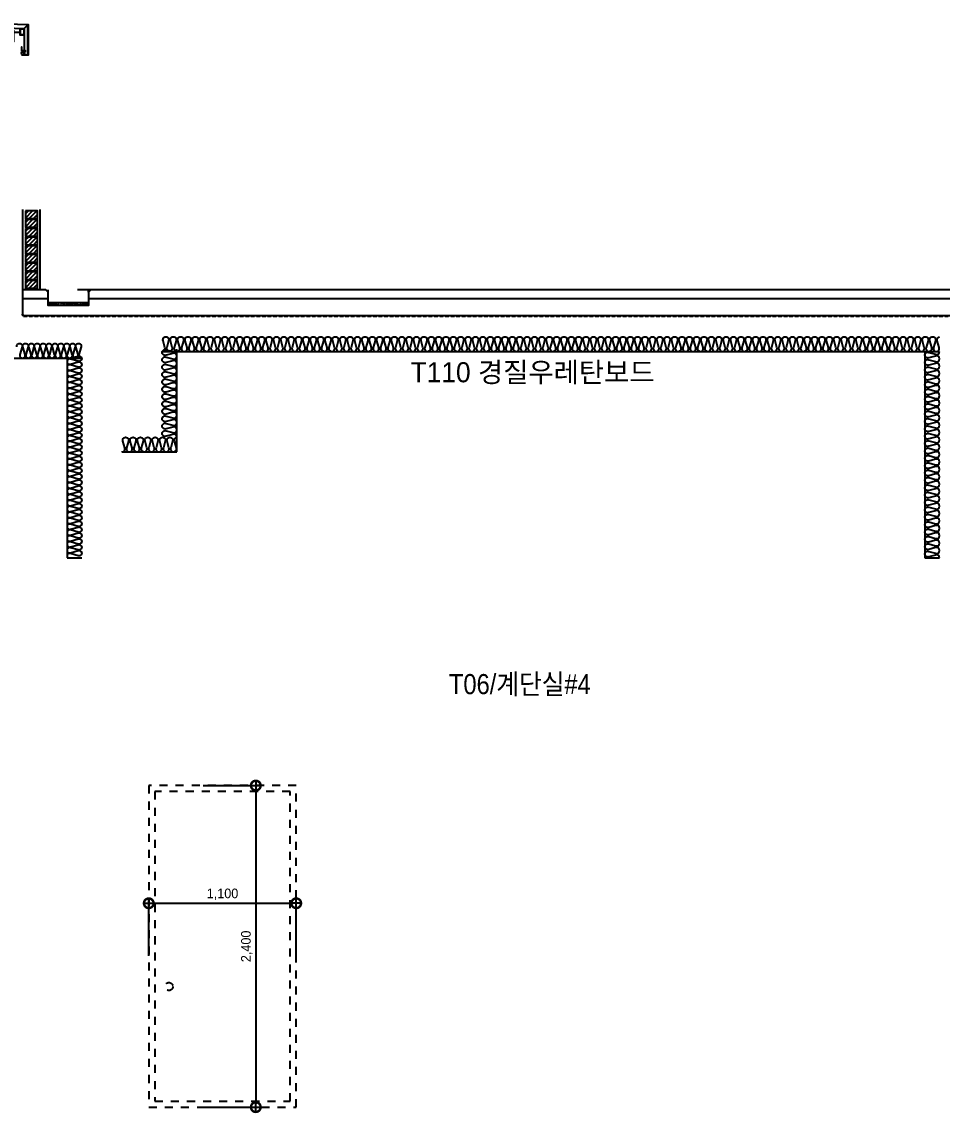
# Model space of a CAD drawing. Header units: millimetres. Extents: x -37526 to 92296, y -340 to 26760.
# Drawn here: x 39153 to 46019, y 10965 to 19110 of the extents above; entities that cross this region are included whole.
import ezdxf
from ezdxf.enums import TextEntityAlignment as Align

# ---------------------------------------------------------------- set-up
doc = ezdxf.new("R2010")
doc.units = ezdxf.units.MM
doc.header["$LTSCALE"] = 60
doc.linetypes.add('HID', pattern=[2.3, 1.5, -0.8])
doc.linetypes.add('HIDDEN', pattern=[2, 1, -1])
doc.layers.get('Defpoints').update_dxf_attribs({"color": 151})
for name, color, linetype in [('A-DIM', 7, 'Continuous'), ('A-DOOR-ELE', 5, 'Continuous'), ('A-ETC-8', 8, 'Continuous'), ('A-FIN', 6, 'Continuous'), ('A-FIN-8', 8, 'Continuous'), ('A-FIN-9', 7, 'Continuous'), ('A-hat', 8, 'Continuous'), ('A-HAT-9', 9, 'Continuous'), ('A-HAT-MATL', 8, 'Continuous'), ('A-HAT-WIREMESH', 9, 'g_mesh'), ('A-WALL', 3, 'Continuous'), ('A-WP', 1, 'HID'), ('INSUL', 8, 'Continuous')]:
    doc.layers.add(name, color=color, linetype=linetype)
for name, color, linetype, plot in [('NOPLOT', 191, 'Continuous', False), ('NOPLOT-DIM', 191, 'Continuous', False), ('NOPLOT-TEXT', 11, 'Continuous', False), ('NOPLOT-단열', 21, 'Continuous', False)]:
    doc.layers.add(name, color=color, linetype=linetype, plot=plot)
doc.styles.add('Gdim', font='Dotum.ttf')
doc.styles.add('Gtx', font='Dotum.ttf')
doc.linetypes.add('g_mesh', pattern='A,10,-0.8,["X",Gdim,S=0.6,R=0,X=-0.15,Y=-0.3],-0.8', length=11.6)
doc.dimstyles.new('Gdim30(INT)', dxfattribs={"dimscale": 24, "dimtxt": 3, "dimasz": 1, "dimexe": 1.5, "dimexo": 2, "dimgap": 1, "dimtad": 1, "dimdec": 0, "dimzin": 0, "dimdsep": 46, "dimlunit": 6, "dimtxsty": 'Gdim', "dimblk": 'ToneDOT', "dimcen": 1.5, "dimdle": 1.5, "dimclrd": 1, "dimclre": 1, "dimclrt": 256, "dimadec": 1, "dimazin": 0, "dimtfac": 1, "dimtdec": 0, "dimtix": 1, "dimtmove": 2, "dimatfit": 3, "dimldrblk": 'DOT', "dimfxl": 0, "dimtolj": 1, "dimtzin": 0, "dimlwd": -1, "dimlwe": -1, "dimarcsym": 0})

# ---------------------------------------------------------------- blocks, each defined once
blk = doc.blocks.new('ToneDOT')
at = {"layer": 'A-DIM', "color": 1, "linetype": 'ByBlock'}
blk.add_line((1.5, 0), (-1.5, 0), dxfattribs=at)
at = {"layer": 'A-DIM', "color": 1, "linetype": 'ByBlock', "const_width": 3}
blk.add_lwpolyline([(0.375, 0, 1), (-0.375, 0, 1)], format="xyb", close=True, dxfattribs=at)
blk = doc.blocks.new('*D39')
at = {"layer": 'Defpoints', "color": 0, "transparency": 16777216}
for p in [(394.5, 2436), (394.5, 36), (834.4, 36)]:
    blk.add_point(p, dxfattribs=at)
at = {"layer": 'NOPLOT-DIM', "color": 1, "transparency": 16777216}
for p, q in [((442.5, 2436), (870.4, 2436)), ((834.4, 2412), (834.4, 60)), ((442.5, 36), (870.4, 36))]:
    blk.add_line(p, q, dxfattribs=at)
at = {"layer": 'NOPLOT-DIM', "color": 1, "transparency": 16777216, "xscale": 24, "yscale": 24, "zscale": 24}
for p, rotation in [((834.4, 2436), 90), ((834.4, 36), 270)]:
    blk.add_blockref('ToneDOT', p, dxfattribs=dict(at, rotation=rotation))
at = {"layer": 'NOPLOT-DIM', "transparency": 16777216, "insert": (767.4, 1236), "char_height": 72, "attachment_point": 5, "rotation": 90, "style": 'Gdim'}
blk.add_mtext('\\A1;2,400', dxfattribs=at)
blk = doc.blocks.new('_Dot')
at = {"color": 0, "linetype": 'ByBlock', "lineweight": -2}
blk.add_line((-0.5, 0), (-1, 0), dxfattribs=at)
at = {"color": 0, "linetype": 'ByBlock', "const_width": 0.5}
blk.add_lwpolyline([(-0.25, 0, 1), (0.25, 0, 1)], format="xyb", close=True, dxfattribs=at)
blk = doc.blocks.new('*D40')
at = {"layer": 'Defpoints', "color": 0, "transparency": 16777216}
for p in [(1136, 1557.6), (36, 1117.7, 0), (1136, 1117.7, 0)]:
    blk.add_point(p, dxfattribs=at)
at = {"layer": 'NOPLOT-DIM', "color": 1, "transparency": 16777216}
for p, q in [((36, 1165.7), (36, 1593.6)), ((60, 1557.6), (1112, 1557.6)), ((1136, 1165.7), (1136, 1593.6))]:
    blk.add_line(p, q, dxfattribs=at)
at = {"layer": 'NOPLOT-DIM', "color": 1, "transparency": 16777216, "xscale": 24, "yscale": 24, "zscale": 24, "rotation": 180}
blk.add_blockref('ToneDOT', (36, 1557.6), dxfattribs=at)
at = {"layer": 'NOPLOT-DIM', "color": 1, "transparency": 16777216, "xscale": 24, "yscale": 24, "zscale": 24}
blk.add_blockref('ToneDOT', (1136, 1557.6), dxfattribs=at)
at = {"layer": 'NOPLOT-DIM', "transparency": 16777216, "insert": (586, 1624.6), "char_height": 72, "attachment_point": 5, "style": 'Gdim'}
blk.add_mtext('\\A1;1,100', dxfattribs=at)
blk = doc.blocks.new('A$C17189e19')
at = {"layer": 'A-HAT-9'}
h = blk.add_hatch(dxfattribs=at)
h.set_pattern_fill('AR-SAND', color=256, scale=0.3)
h.set_pattern_definition([(37.5, (-113396.389, 321843.363), (-0.4800094, 14.6823971), [0, -11.5824, 0, -12.954, 0, -12.3825]), (7.5, (-113396.389, 321843.363), (13.4856985, 21.504753), [0, -6.2484, 0, -10.4394, 0, -4.0005]), (327.5, (-113405.761, 321843.363), (23.7297711, 0.04311554), [0, -3.81, 0, -13.716, 0, -17.907]), (317.5, (-113405.761, 321843.363), (22.9066936, 6.6878797), [0, -1.905, 0, -8.9916, 0, -10.287])])
h.paths.add_polyline_path([(0, -96), (300, -96), (300, -116), (0, -116)])
at = {"layer": 'A-FIN'}
for points in [[(-18, 0), (0, -18), (0, -116), (300, -116), (300, -18), (318, 0)], [(0, -96), (300, -96)]]:
    blk.add_lwpolyline(points, dxfattribs=at)
at = {"layer": 'NOPLOT'}
for p, q in [((0, -18), (0, 0)), ((300, -18), (300, 0))]:
    blk.add_line(p, q, dxfattribs=at)
blk = doc.blocks.new('M12-STUD ANCHOR')
at = {"layer": 'A-ETC-8'}
for p, q in [((17.8, 33.7), (17.8, 40.7)), ((28.2, 30.2), (18, 31.2)), ((18, 28.2), (18, 31.2)), ((18, 31.2), (29.2, 31.2)), ((28.2, 27.2), (18, 28.2)), ((28.7, 42.2), (19.2, 42.2)), ((28.7, 32.2), (19.2, 32.2)), ((22.7, 48), (23.9, 49.2)), ((34.7, 48), (22.7, 48)), ((22.7, -20.8), (22.7, 48)), ((23.3, 33.7), (23.3, 40.7)), ((33.5, 49.2), (23.9, 49.2)), ((23.9, -20.8), (23.9, 49.2)), ((28.2, 27.2), (28.2, 30.2)), ((39.5, 28.2), (28.2, 28.2)), ((28.7, 54.2), (28.7, -55.8)), ((28.7, 42.2), (38.2, 42.2)), ((28.7, 32.2), (38.2, 32.2)), ((29.2, 29.2), (29.2, 32.2)), ((39.5, 31.2), (29.2, 32.2)), ((39.5, 28.2), (29.2, 29.2)), ((33.5, 49.2), (34.7, 48)), ((33.5, -20.8), (33.5, 49.2)), ((34.2, 33.7), (34.2, 40.7)), ((34.7, -20.8), (34.7, 48)), ((39.5, 28.2), (39.5, 31.2)), ((39.7, 33.7), (39.7, 40.7)), ((20.5, -38.8), (21.7, -20.8)), ((28.7, -38.8), (20.5, -38.8)), ((21.7, -20.8), (24.3, -20.8)), ((22.7, -18.4), (34.7, -18.4)), ((22.7, -38.8), (22.7, -48.4)), ((22.7, -41.2), (34.7, -41.2)), ((22.7, -42.4), (34.7, -42.4)), ((22.7, -48.4), (28.7, -48.4)), ((28.7, -50.8), (22.7, -48.4)), ((28.7, -20.8), (24.8, -20.8)), ((25.8, -32.3), (32, -26.1)), ((26.2, -32.6), (32.3, -26.5)), ((31.1, -35.9), (27.5, -35.9)), ((31.1, -36.4), (27.5, -36.4)), ((35.7, -20.8), (28.7, -20.8)), ((31.1, -38.8), (28.7, -38.8)), ((28.7, -50.8), (34.7, -48.4)), ((34.7, -48.4), (28.7, -48.4)), ((32.3, -38.8), (36.9, -38.8)), ((34.7, -38.8), (34.7, -48.4)), ((36.9, -38.8), (35.7, -20.8))]:
    blk.add_line(p, q, dxfattribs=at)
for centre, radius, start, end in [((19.2, 40.7), 1.47, 90, 180), ((19.2, 33.7), 1.47, 180, 270), ((21.8, 40.7), 1.47, 360, 90), ((21.8, 33.7), 1.47, 270, 360), ((24.7, 40.7), 1.47, 90, 180), ((24.7, 33.7), 1.47, 180, 270), ((32.8, 40.7), 1.47, 360, 90), ((32.8, 33.7), 1.47, 270, 360), ((35.7, 40.7), 1.47, 90, 180), ((35.7, 33.7), 1.47, 180, 270), ((38.2, 40.7), 1.47, 360, 90), ((38.2, 33.7), 1.47, 270, 360), ((27.7, -21.9), 3.6, 161.96222, 315), ((27.7, -21.9), 3.12, 159.06665, 315), ((27.5, -34), 2.4, 135, 270), ((27.5, -34), 1.92, 135, 270), ((31.1, -25.3), 1.68, 315, 135), ((31.1, -25.3), 1.2, 315, 135), ((31.1, -37.6), 1.68, 314.41531, 90), ((31.1, -37.6), 1.2, 270, 90)]:
    blk.add_arc(centre, radius, start, end, dxfattribs=at)
blk = doc.blocks.new('A$C7453124a')
at = {"layer": 'A-ETC-8'}
for points in [[(-40, 88.4), (40, 88.4), (40, 0), (-40, 0)], [(-40, 8), (-40, 0), (40, 0), (40, 8)], [(-20, 8), (20, 8), (20, 12), (-20, 12)]]:
    blk.add_lwpolyline(points, close=True, dxfattribs=at)
blk.add_blockref('M12-STUD ANCHOR', (-28.7, -16.2), dxfattribs=at)
blk = doc.blocks.new('A$C057cb786')
at = {"layer": 'A-ETC-8'}
for p, q in [((-350, 119.9), (-377, 146.9)), ((-267.9, 86.9), (-190, 85.9)), ((-130, 83.7), (60, 76.7)), ((220, 100.9), (247, 127)), ((-377, 53), (-350, 80)), ((140, 73.8), (190, 72))]:
    blk.add_line(p, q, dxfattribs=at)
for points in [[(-350, 119.9), (220, 100.9), (220, -67)], [(-321, 53), (-321, 80), (-350, 80), (-350, 119.9)]]:
    blk.add_lwpolyline(points, dxfattribs=at)
for points in [[(-316.8, 118.7), (-266.8, 116.9), (-267.9, 86.9), (-317.9, 88.7)], [(-314.6, 116.3), (-269.2, 114.7), (-270.1, 89.3), (-315.5, 91)], [(-190, 107.5), (-130, 107.5), (-130, 67.5), (-190, 67.5)], [(220, 100.9), (220, 50.9), (190, 50.9), (190, 100.9)], [(217.7, 98.6), (217.7, 53.2), (192.3, 53.2), (192.3, 98.6)], [(-190, 67.5), (-130, 67.5), (-130, 70.5), (-190, 70.5)], [(200, -70), (230, -70), (230, -67), (203, -67), (203, -40), (200, -40)]]:
    blk.add_lwpolyline(points, close=True, dxfattribs=at)
blk.add_arc((210, -163.7), 64.5, 81.08429, 98.91571, dxfattribs=at)
blk.add_ellipse((210, -83.5), major_axis=(0, 10), ratio=0.999542, dxfattribs=at)
at = {"layer": 'A-FIN-9'}
blk.add_lwpolyline([(-321, 42.8), (-321, 50), (-380, 50), (-380, 150), (250, 130), (250, -100), (220, -100), (220, -73), (208, -73), (208, -70), (223, -70), (223, -97), (247, -97), (247, 127.1), (-377, 146.9), (-377, 53), (-318, 53), (-318, 42.8)], close=True, dxfattribs=at)
at = {"layer": 'A-ETC-8'}
blk.add_blockref('A$C7453124a', (100, 0), dxfattribs=at)
blk = doc.blocks.new('A$Ca38c1581')
at = {"layer": 'A-DOOR-ELE', "linetype": 'HIDDEN', "elevation": 0}
for points in [[(1136, 2436), (36, 2436), (36, 36), (1136, 36)], [(1091, 2391), (81, 2391), (81, 81), (1091, 81)]]:
    blk.add_lwpolyline(points, close=True, dxfattribs=at)
at = {"layer": 'A-DOOR-ELE', "linetype": 'HIDDEN'}
blk.add_circle((186, 936, 0), 30, dxfattribs=at)
at = {"layer": 'NOPLOT-DIM'}
for base, p1, p2, angle, picture, middle in [((834.4, 36), (394.5, 2436), (394.5, 36), 90, '*D39', (767.4, 1236)), ((1136, 1557.6), (36, 1117.7, 0), (1136, 1117.7, 0), 180, '*D40', (586, 1624.6))]:
    dim = blk.add_linear_dim(base=base, p1=p1, p2=p2, angle=angle, dimstyle='Gdim30(INT)', dxfattribs=at)
    dim.commit()
    dim.dimension.update_dxf_attribs({"geometry": picture, "text_midpoint": middle})

msp = doc.modelspace()

# ---------------------------------------------------------------- hatches: boundary and pattern name
at = {"layer": 'A-hat', "lineweight": -3}
h = msp.add_hatch(dxfattribs=at)
h.set_pattern_fill('ANSI31', color=256, scale=7, style=0)
h.set_pattern_definition([(45, (-43905.975, 20020.123), (-15.715448, 15.715448), [])])
h.paths.add_polyline_path([(39270, 17698.5), (39180, 17698.5), (39180, 17641.5), (39270, 17641.5)])
h = msp.add_hatch(dxfattribs=at)
h.set_pattern_fill('ANSI31', color=256, scale=7, style=0)
h.set_pattern_definition([(45, (-43905.975, 19955.123), (-15.715448, 15.715448), [])])
h.paths.add_polyline_path([(39270, 17633.5), (39180, 17633.5), (39180, 17576.5), (39270, 17576.5)])
h = msp.add_hatch(dxfattribs=at)
h.set_pattern_fill('ANSI31', color=256, scale=7, style=0)
h.set_pattern_definition([(45, (-43905.975, 19890.123), (-15.715448, 15.715448), [])])
h.paths.add_polyline_path([(39270, 17568.5), (39180, 17568.5), (39180, 17511.5), (39270, 17511.5)])
h = msp.add_hatch(dxfattribs=at)
h.set_pattern_fill('ANSI31', color=256, scale=7, style=0)
h.set_pattern_definition([(45, (-43905.975, 19825.123), (-15.715448, 15.715448), [])])
h.paths.add_polyline_path([(39270, 17503.5), (39180, 17503.5), (39180, 17446.5), (39270, 17446.5)])
h = msp.add_hatch(dxfattribs=at)
h.set_pattern_fill('ANSI31', color=256, scale=7, style=0)
h.set_pattern_definition([(45, (-43905.975, 19760.123), (-15.715448, 15.715448), [])])
h.paths.add_polyline_path([(39270, 17438.5), (39180, 17438.5), (39180, 17381.5), (39270, 17381.5)])
h = msp.add_hatch(dxfattribs=at)
h.set_pattern_fill('ANSI31', color=256, scale=7, style=0)
h.set_pattern_definition([(45, (-43905.975, 19695.123), (-15.715448, 15.715448), [])])
h.paths.add_polyline_path([(39270, 17373.5), (39180, 17373.5), (39180, 17316.5), (39270, 17316.5)])
h = msp.add_hatch(dxfattribs=at)
h.set_pattern_fill('ANSI31', color=256, scale=7, style=0)
h.set_pattern_definition([(45, (-43905.975, 19630.123), (-15.715448, 15.715448), [])])
h.paths.add_polyline_path([(39270, 17308.5), (39180, 17308.5), (39180, 17251.5), (39270, 17251.5)])
h = msp.add_hatch(dxfattribs=at)
h.set_pattern_fill('ANSI31', color=256, scale=7, style=0)
h.set_pattern_definition([(45, (-43905.975, 19565.123), (-15.715448, 15.715448), [])])
h.paths.add_polyline_path([(39270, 17243.5), (39180, 17243.5), (39180, 17186.5), (39270, 17186.5)])
h = msp.add_hatch(dxfattribs=at)
h.set_pattern_fill('ANSI31', color=256, scale=7, style=0)
h.set_pattern_definition([(45, (-43905.975, 19500.123), (-15.715448, 15.715448), [])])
h.paths.add_polyline_path([(39270, 17178.5), (39180, 17178.5), (39180, 17121.5), (39270, 17121.5)])

# ---------------------------------------------------------------- linework, layer by layer
at = {"layer": 'A-FIN'}
for p, q in [((39290, 17110), (39290, 17710)), ((39332, 17110), (39158, 17110)), ((54775.5, 17110), (39568, 17110))]:
    msp.add_line(p, q, dxfattribs=at)
at = {"layer": 'A-FIN-8'}
for p, q in [((39158, 17710), (39158, 16928.2)), ((39168.2, 16918), (39158, 16928.2)), ((39168.2, 16918), (54775.5, 16918))]:
    msp.add_line(p, q, dxfattribs=at)
at = {"layer": 'A-HAT-MATL', "elevation": 0}
for points in [[(40200, 16650, 0.524856), (40220.6, 16679.8), (40206.9, 16730.2, -1.449198), (40248.1, 16730.2), (40234.4, 16679.8, 0.524856), (40255, 16650, 0.524856), (40275.6, 16679.8), (40261.9, 16730.2, -1.449198), (40303.1, 16730.2), (40289.4, 16679.8, 0.524856), (40310, 16650, 0.524856), (40330.6, 16679.8), (40316.9, 16730.2, -1.449198), (40358.1, 16730.2), (40344.4, 16679.8, 0.524856), (40365, 16650, 0.524856), (40385.6, 16679.8), (40371.9, 16730.2, -1.449198), (40413.1, 16730.2), (40399.4, 16679.8, 0.524856), (40420, 16650, 0.524856), (40440.6, 16679.8), (40426.9, 16730.2, -1.449198), (40468.1, 16730.2), (40454.4, 16679.8, 0.524856), (40475, 16650, 0.524856), (40495.6, 16679.8), (40481.9, 16730.2, -1.449198), (40523.1, 16730.2), (40509.4, 16679.8, 0.524856), (40530, 16650, 0.524856), (40550.6, 16679.8), (40536.9, 16730.2, -1.449198), (40578.1, 16730.2), (40564.4, 16679.8, 0.524856), (40585, 16650, 0.524856), (40605.6, 16679.8), (40591.9, 16730.2, -1.449198), (40633.1, 16730.2), (40619.4, 16679.8, 0.524856), (40640, 16650, 0.524856), (40660.6, 16679.8), (40646.9, 16730.2, -1.449198), (40688.1, 16730.2), (40674.4, 16679.8, 0.524856), (40695, 16650, 0.524856), (40715.6, 16679.8), (40701.9, 16730.2, -1.449198), (40743.1, 16730.2), (40729.4, 16679.8, 0.524856), (40750, 16650, 0.524856), (40770.6, 16679.8), (40756.9, 16730.2, -1.449198), (40798.1, 16730.2), (40784.4, 16679.8, 0.524856), (40805, 16650, 0.524856), (40825.6, 16679.8), (40811.9, 16730.2, -1.449198), (40853.1, 16730.2), (40839.4, 16679.8, 0.524856), (40860, 16650, 0.524856), (40880.6, 16679.8), (40866.9, 16730.2, -1.449198), (40908.1, 16730.2), (40894.4, 16679.8, 0.524856), (40915, 16650, 0.524856), (40935.6, 16679.8), (40921.9, 16730.2, -1.449198), (40963.1, 16730.2), (40949.4, 16679.8, 0.524856), (40970, 16650, 0.524856), (40990.6, 16679.8), (40976.9, 16730.2, -1.449198), (41018.1, 16730.2), (41004.4, 16679.8, 0.524856), (41025, 16650, 0.524856), (41045.6, 16679.8), (41031.9, 16730.2, -1.449198), (41073.1, 16730.2), (41059.4, 16679.8, 0.524856), (41080, 16650, 0.524856), (41100.6, 16679.8), (41086.9, 16730.2, -1.449198), (41128.1, 16730.2), (41114.4, 16679.8, 0.524856), (41135, 16650, 0.524856), (41155.6, 16679.8), (41141.9, 16730.2, -1.449198), (41183.1, 16730.2), (41169.4, 16679.8, 0.524856), (41190, 16650, 0.524856), (41210.6, 16679.8), (41196.9, 16730.2, -1.449198), (41238.1, 16730.2), (41224.4, 16679.8, 0.524856), (41245, 16650, 0.524856), (41265.6, 16679.8), (41251.9, 16730.2, -1.449198), (41293.1, 16730.2), (41279.4, 16679.8, 0.524856), (41300, 16650, 0.524856), (41320.6, 16679.8), (41306.9, 16730.2, -1.449198), (41348.1, 16730.2), (41334.4, 16679.8, 0.524856), (41355, 16650, 0.524856), (41375.6, 16679.8), (41361.9, 16730.2, -1.449198), (41403.1, 16730.2), (41389.4, 16679.8, 0.524856), (41410, 16650, 0.524856), (41430.6, 16679.8), (41416.9, 16730.2, -1.449198), (41458.1, 16730.2), (41444.4, 16679.8, 0.524856), (41465, 16650, 0.524856), (41485.6, 16679.8), (41471.9, 16730.2, -1.449198), (41513.1, 16730.2), (41499.4, 16679.8, 0.524856), (41520, 16650, 0.524856), (41540.6, 16679.8), (41526.9, 16730.2, -1.449198), (41568.1, 16730.2), (41554.4, 16679.8, 0.524856), (41575, 16650, 0.524856), (41595.6, 16679.8), (41581.9, 16730.2, -1.449198), (41623.1, 16730.2), (41609.4, 16679.8, 0.524856), (41630, 16650, 0.524856), (41650.6, 16679.8), (41636.9, 16730.2, -1.449198), (41678.1, 16730.2), (41664.4, 16679.8, 0.524856), (41685, 16650, 0.524856), (41705.6, 16679.8), (41691.9, 16730.2, -1.449198), (41733.1, 16730.2), (41719.4, 16679.8, 0.524856), (41740, 16650, 0.524856), (41760.6, 16679.8), (41746.9, 16730.2, -1.449198), (41788.1, 16730.2), (41774.4, 16679.8, 0.524856), (41795, 16650, 0.524856), (41815.6, 16679.8), (41801.9, 16730.2, -1.449198), (41843.1, 16730.2), (41829.4, 16679.8, 0.524856), (41850, 16650, 0.524856), (41870.6, 16679.8), (41856.9, 16730.2, -1.449198), (41898.1, 16730.2), (41884.4, 16679.8, 0.524856), (41905, 16650, 0.524856), (41925.6, 16679.8), (41911.9, 16730.2, -1.449198), (41953.1, 16730.2), (41939.4, 16679.8, 0.524856), (41960, 16650, 0.524856), (41980.6, 16679.8), (41966.9, 16730.2, -1.449198), (42008.1, 16730.2), (41994.4, 16679.8, 0.524856), (42015, 16650, 0.524856), (42035.6, 16679.8), (42021.9, 16730.2, -1.449198), (42063.1, 16730.2), (42049.4, 16679.8, 0.524856), (42070, 16650, 0.524856), (42090.6, 16679.8), (42076.9, 16730.2, -1.449198), (42118.1, 16730.2), (42104.4, 16679.8, 0.524856), (42125, 16650, 0.524856), (42145.6, 16679.8), (42131.9, 16730.2, -1.449198), (42173.1, 16730.2), (42159.4, 16679.8, 0.524856), (42180, 16650, 0.524856), (42200.6, 16679.8), (42186.9, 16730.2, -1.449198), (42228.1, 16730.2), (42214.4, 16679.8, 0.524856), (42235, 16650, 0.524856), (42255.6, 16679.8), (42241.9, 16730.2, -1.449198), (42283.1, 16730.2), (42269.4, 16679.8, 0.524856), (42290, 16650, 0.524856), (42310.6, 16679.8), (42296.9, 16730.2, -1.449198), (42338.1, 16730.2), (42324.4, 16679.8, 0.524856), (42345, 16650, 0.524856), (42365.6, 16679.8), (42351.9, 16730.2, -1.449198), (42393.1, 16730.2), (42379.4, 16679.8, 0.524856), (42400, 16650, 0.524856), (42420.6, 16679.8), (42406.9, 16730.2, -1.449198), (42448.1, 16730.2), (42434.4, 16679.8, 0.524856), (42455, 16650, 0.524856), (42475.6, 16679.8), (42461.9, 16730.2, -1.449198), (42503.1, 16730.2), (42489.4, 16679.8, 0.524856), (42510, 16650, 0.524856), (42530.6, 16679.8), (42516.9, 16730.2, -1.449198), (42558.1, 16730.2), (42544.4, 16679.8, 0.524856), (42565, 16650, 0.524856), (42585.6, 16679.8), (42571.9, 16730.2, -1.449198), (42613.1, 16730.2), (42599.4, 16679.8, 0.524856), (42620, 16650, 0.524856), (42640.6, 16679.8), (42626.9, 16730.2, -1.449198), (42668.1, 16730.2), (42654.4, 16679.8, 0.524856), (42675, 16650, 0.524856), (42695.6, 16679.8), (42681.9, 16730.2, -1.449198), (42723.1, 16730.2), (42709.4, 16679.8, 0.524856), (42730, 16650, 0.524856), (42750.6, 16679.8), (42736.9, 16730.2, -1.449198), (42778.1, 16730.2), (42764.4, 16679.8, 0.524856), (42785, 16650, 0.524856), (42805.6, 16679.8), (42791.9, 16730.2, -1.449198), (42833.1, 16730.2), (42819.4, 16679.8, 0.524856), (42840, 16650, 0.524856), (42860.6, 16679.8), (42846.9, 16730.2, -1.449198), (42888.1, 16730.2), (42874.4, 16679.8, 0.524856), (42895, 16650, 0.524856), (42915.6, 16679.8), (42901.9, 16730.2, -1.449198), (42943.1, 16730.2), (42929.4, 16679.8, 0.524856), (42950, 16650, 0.524856), (42970.6, 16679.8), (42956.9, 16730.2, -1.449198), (42998.1, 16730.2), (42984.4, 16679.8, 0.524856), (43005, 16650, 0.524856), (43025.6, 16679.8), (43011.9, 16730.2, -1.449198), (43053.1, 16730.2), (43039.4, 16679.8, 0.524856), (43060, 16650, 0.524856), (43080.6, 16679.8), (43066.9, 16730.2, -1.449198), (43108.1, 16730.2), (43094.4, 16679.8, 0.524856), (43115, 16650, 0.524856), (43135.6, 16679.8), (43121.9, 16730.2, -1.449198), (43163.1, 16730.2), (43149.4, 16679.8, 0.524856), (43170, 16650, 0.524856), (43190.6, 16679.8), (43176.9, 16730.2, -1.449198), (43218.1, 16730.2), (43204.4, 16679.8, 0.524856), (43225, 16650, 0.524856), (43245.6, 16679.8), (43231.9, 16730.2, -1.449198), (43273.1, 16730.2), (43259.4, 16679.8, 0.524856), (43280, 16650, 0.524856), (43300.6, 16679.8), (43286.9, 16730.2, -1.449198), (43328.1, 16730.2), (43314.4, 16679.8, 0.524856), (43335, 16650, 0.524856), (43355.6, 16679.8), (43341.9, 16730.2, -1.449198), (43383.1, 16730.2), (43369.4, 16679.8, 0.524856), (43390, 16650, 0.524856), (43410.6, 16679.8), (43396.9, 16730.2, -1.449198), (43438.1, 16730.2), (43424.4, 16679.8, 0.524856), (43445, 16650, 0.524856), (43465.6, 16679.8), (43451.9, 16730.2, -1.449198), (43493.1, 16730.2), (43479.4, 16679.8, 0.524856), (43500, 16650, 0.524856), (43520.6, 16679.8), (43506.9, 16730.2, -1.449198), (43548.1, 16730.2), (43534.4, 16679.8, 0.524856), (43555, 16650, 0.524856), (43575.6, 16679.8), (43561.9, 16730.2, -1.449198), (43603.1, 16730.2), (43589.4, 16679.8, 0.524856), (43610, 16650, 0.524856), (43630.6, 16679.8), (43616.9, 16730.2, -1.449198), (43658.1, 16730.2), (43644.4, 16679.8, 0.524856), (43665, 16650, 0.524856), (43685.6, 16679.8), (43671.9, 16730.2, -1.449198), (43713.1, 16730.2), (43699.4, 16679.8, 0.524856), (43720, 16650, 0.524856), (43740.6, 16679.8), (43726.9, 16730.2, -1.449198), (43768.1, 16730.2), (43754.4, 16679.8, 0.524856), (43775, 16650, 0.524856), (43795.6, 16679.8), (43781.9, 16730.2, -1.449198), (43823.1, 16730.2), (43809.4, 16679.8, 0.524856), (43830, 16650, 0.524856), (43850.6, 16679.8), (43836.9, 16730.2, -1.449198), (43878.1, 16730.2), (43864.4, 16679.8, 0.524856), (43885, 16650, 0.524856), (43905.6, 16679.8), (43891.9, 16730.2, -1.449198), (43933.1, 16730.2), (43919.4, 16679.8, 0.524856), (43940, 16650, 0.524856), (43960.6, 16679.8), (43946.9, 16730.2, -1.449198), (43988.1, 16730.2), (43974.4, 16679.8, 0.524856), (43995, 16650, 0.524856), (44015.6, 16679.8), (44001.9, 16730.2, -1.449198), (44043.1, 16730.2), (44029.4, 16679.8, 0.524856), (44050, 16650, 0.524856), (44070.6, 16679.8), (44056.9, 16730.2, -1.449198), (44098.1, 16730.2), (44084.4, 16679.8, 0.524856), (44105, 16650, 0.524856), (44125.6, 16679.8), (44111.9, 16730.2, -1.449198), (44153.1, 16730.2), (44139.4, 16679.8, 0.524856), (44160, 16650, 0.524856), (44180.6, 16679.8), (44166.9, 16730.2, -1.449198), (44208.1, 16730.2), (44194.4, 16679.8, 0.524856), (44215, 16650, 0.524856), (44235.6, 16679.8), (44221.9, 16730.2, -1.449198), (44263.1, 16730.2), (44249.4, 16679.8, 0.524856), (44270, 16650, 0.524856), (44290.6, 16679.8), (44276.9, 16730.2, -1.449198), (44318.1, 16730.2), (44304.4, 16679.8, 0.524856), (44325, 16650, 0.524856), (44345.6, 16679.8), (44331.9, 16730.2, -1.449198), (44373.1, 16730.2), (44359.4, 16679.8, 0.524856), (44380, 16650, 0.524856), (44400.6, 16679.8), (44386.9, 16730.2, -1.449198), (44428.1, 16730.2), (44414.4, 16679.8, 0.524856), (44435, 16650, 0.524856), (44455.6, 16679.8), (44441.9, 16730.2, -1.449198), (44483.1, 16730.2), (44469.4, 16679.8, 0.524856), (44490, 16650, 0.524856), (44510.6, 16679.8), (44496.9, 16730.2, -1.449198), (44538.1, 16730.2), (44524.4, 16679.8, 0.524856), (44545, 16650, 0.524856), (44565.6, 16679.8), (44551.9, 16730.2, -1.449198), (44593.1, 16730.2), (44579.4, 16679.8, 0.524856), (44600, 16650, 0.524856), (44620.6, 16679.8), (44606.9, 16730.2, -1.449198), (44648.1, 16730.2), (44634.4, 16679.8, 0.524856), (44655, 16650, 0.524856), (44675.6, 16679.8), (44661.9, 16730.2, -1.449198), (44703.1, 16730.2), (44689.4, 16679.8, 0.524856), (44710, 16650, 0.524856), (44730.6, 16679.8), (44716.9, 16730.2, -1.449198), (44758.1, 16730.2), (44744.4, 16679.8, 0.524856), (44765, 16650, 0.524856), (44785.6, 16679.8), (44771.9, 16730.2, -1.449198), (44813.1, 16730.2), (44799.4, 16679.8, 0.524856), (44820, 16650, 0.524856), (44840.6, 16679.8), (44826.9, 16730.2, -1.449198), (44868.1, 16730.2), (44854.4, 16679.8, 0.524856), (44875, 16650, 0.524856), (44895.6, 16679.8), (44881.9, 16730.2, -1.449198), (44923.1, 16730.2), (44909.4, 16679.8, 0.524856), (44930, 16650, 0.524856), (44950.6, 16679.8), (44936.9, 16730.2, -1.449198), (44978.1, 16730.2), (44964.4, 16679.8, 0.524856), (44985, 16650, 0.524856), (45005.6, 16679.8), (44991.9, 16730.2, -1.449198), (45033.1, 16730.2), (45019.4, 16679.8, 0.524856), (45040, 16650, 0.524856), (45060.6, 16679.8), (45046.9, 16730.2, -1.449198), (45088.1, 16730.2), (45074.4, 16679.8, 0.524856), (45095, 16650, 0.524856), (45115.6, 16679.8), (45101.9, 16730.2, -1.449198), (45143.1, 16730.2), (45129.4, 16679.8, 0.524856), (45150, 16650, 0.524856), (45170.6, 16679.8), (45156.9, 16730.2, -1.449198), (45198.1, 16730.2), (45184.4, 16679.8, 0.524856), (45205, 16650, 0.524856), (45225.6, 16679.8), (45211.9, 16730.2, -1.449198), (45253.1, 16730.2), (45239.4, 16679.8, 0.524856), (45260, 16650, 0.524856), (45280.6, 16679.8), (45266.9, 16730.2, -1.449198), (45308.1, 16730.2), (45294.4, 16679.8, 0.524856), (45315, 16650, 0.524856), (45335.6, 16679.8), (45321.9, 16730.2, -1.449198), (45363.1, 16730.2), (45349.4, 16679.8, 0.524856), (45370, 16650, 0.524856), (45390.6, 16679.8), (45376.9, 16730.2, -1.449198), (45418.1, 16730.2), (45404.4, 16679.8, 0.524856), (45425, 16650, 0.524856), (45445.6, 16679.8), (45431.9, 16730.2, -1.449198), (45473.1, 16730.2), (45459.4, 16679.8, 0.524856), (45480, 16650, 0.524856), (45500.6, 16679.8), (45486.9, 16730.2, -1.449198), (45528.1, 16730.2), (45514.4, 16679.8, 0.524856), (45535, 16650, 0.524856), (45555.6, 16679.8), (45541.9, 16730.2, -1.449198), (45583.1, 16730.2), (45569.4, 16679.8, 0.524856), (45590, 16650, 0.524856), (45610.6, 16679.8), (45596.9, 16730.2, -1.449198), (45638.1, 16730.2), (45624.4, 16679.8, 0.524856), (45645, 16650, 0.524856), (45665.6, 16679.8), (45651.9, 16730.2, -1.449198), (45693.1, 16730.2), (45679.4, 16679.8, 0.524856), (45700, 16650, 0.524856), (45720.6, 16679.8), (45706.9, 16730.2, -1.449198), (45748.1, 16730.2), (45734.4, 16679.8, 0.524856), (45755, 16650, 0.524856), (45775.6, 16679.8), (45761.9, 16730.2, -1.449198), (45803.1, 16730.2), (45789.4, 16679.8, 0.524856), (45810, 16650, 0.524856), (45830.6, 16679.8), (45816.9, 16730.2, -1.449198), (45858.1, 16730.2), (45844.4, 16679.8, 0.524856), (45865, 16650, 0.524856), (45885.6, 16679.8), (45871.9, 16730.2, -1.449198), (45913.1, 16730.2), (45899.4, 16679.8, 0.524856), (45920, 16650, 0.524856), (45940.6, 16679.8), (45926.9, 16730.2, -1.449198), (45968.1, 16730.2), (45954.4, 16679.8, 0.524856), (45975, 16650, 0.524856), (45995.6, 16679.8), (45981.9, 16730.2, -0.489145), (46000, 16759.9, -0.489145)], [(40310, 16010, 0.524856), (40280.2, 16030.6), (40229.8, 16016.9, -1.449198), (40229.8, 16058.1), (40280.2, 16044.4, 0.524856), (40310, 16065, 0.524856), (40280.2, 16085.6), (40229.8, 16071.9, -1.449198), (40229.8, 16113.1), (40280.2, 16099.4, 0.524856), (40310, 16120, 0.524856), (40280.2, 16140.6), (40229.8, 16126.9, -1.449198), (40229.8, 16168.1), (40280.2, 16154.4, 0.524856), (40310, 16175, 0.524856), (40280.2, 16195.6), (40229.8, 16181.9, -1.449198), (40229.8, 16223.1), (40280.2, 16209.4, 0.524856), (40310, 16230, 0.524856), (40280.2, 16250.6), (40229.8, 16236.9, -1.449198), (40229.8, 16278.1), (40280.2, 16264.4, 0.524856), (40310, 16285, 0.524856), (40280.2, 16305.6), (40229.8, 16291.9, -1.449198), (40229.8, 16333.1), (40280.2, 16319.4, 0.524856), (40310, 16340, 0.524856), (40280.2, 16360.6), (40229.8, 16346.9, -1.449198), (40229.8, 16388.1), (40280.2, 16374.4, 0.524856), (40310, 16395, 0.524856), (40280.2, 16415.6), (40229.8, 16401.9, -1.449198), (40229.8, 16443.1), (40280.2, 16429.4, 0.524856), (40310, 16450, 0.524856), (40280.2, 16470.6), (40229.8, 16456.9, -1.449198), (40229.8, 16498.1), (40280.2, 16484.4, 0.524856), (40310, 16505, 0.524856), (40280.2, 16525.6), (40229.8, 16511.9, -1.449198), (40229.8, 16553.1), (40280.2, 16539.4, 0.524856), (40310, 16560, 0.524856), (40280.2, 16580.6), (40229.8, 16566.9, -1.449198), (40229.8, 16608.1), (40280.2, 16594.4, 0.524856), (40310, 16615, 0.524856), (40280.2, 16635.6), (40229.8, 16621.9, -1.449198), (40229.8, 16663.1), (40280.2, 16649.4, 0.524856), (40310, 16670)], [(46000, 15110, 0.524856), (45970.2, 15130.6), (45919.8, 15116.9, -1.449198), (45919.8, 15158.1), (45970.2, 15144.4, 0.524856), (46000, 15165, 0.524856), (45970.2, 15185.6), (45919.8, 15171.9, -1.449198), (45919.8, 15213.1), (45970.2, 15199.4, 0.524856), (46000, 15220, 0.524856), (45970.2, 15240.6), (45919.8, 15226.9, -1.449198), (45919.8, 15268.1), (45970.2, 15254.4, 0.524856), (46000, 15275, 0.524856), (45970.2, 15295.6), (45919.8, 15281.9, -1.449198), (45919.8, 15323.1), (45970.2, 15309.4, 0.524856), (46000, 15330, 0.524856), (45970.2, 15350.6), (45919.8, 15336.9, -1.449198), (45919.8, 15378.1), (45970.2, 15364.4, 0.524856), (46000, 15385, 0.524856), (45970.2, 15405.6), (45919.8, 15391.9, -1.449198), (45919.8, 15433.1), (45970.2, 15419.4, 0.524856), (46000, 15440, 0.524856), (45970.2, 15460.6), (45919.8, 15446.9, -1.449198), (45919.8, 15488.1), (45970.2, 15474.4, 0.524856), (46000, 15495, 0.524856), (45970.2, 15515.6), (45919.8, 15501.9, -1.449198), (45919.8, 15543.1), (45970.2, 15529.4, 0.524856), (46000, 15550, 0.524856), (45970.2, 15570.6), (45919.8, 15556.9, -1.449198), (45919.8, 15598.1), (45970.2, 15584.4, 0.524856), (46000, 15605, 0.524856), (45970.2, 15625.6), (45919.8, 15611.9, -1.449198), (45919.8, 15653.1), (45970.2, 15639.4, 0.524856), (46000, 15660, 0.524856), (45970.2, 15680.6), (45919.8, 15666.9, -1.449198), (45919.8, 15708.1), (45970.2, 15694.4, 0.524856), (46000, 15715, 0.524856), (45970.2, 15735.6), (45919.8, 15721.9, -1.449198), (45919.8, 15763.1), (45970.2, 15749.4, 0.524856), (46000, 15770, 0.524856), (45970.2, 15790.6), (45919.8, 15776.9, -1.449198), (45919.8, 15818.1), (45970.2, 15804.4, 0.524856), (46000, 15825, 0.524856), (45970.2, 15845.6), (45919.8, 15831.9, -1.449198), (45919.8, 15873.1), (45970.2, 15859.4, 0.524856), (46000, 15880, 0.524856), (45970.2, 15900.6), (45919.8, 15886.9, -1.449198), (45919.8, 15928.1), (45970.2, 15914.4, 0.524856), (46000, 15935, 0.524856), (45970.2, 15955.6), (45919.8, 15941.9, -1.449198), (45919.8, 15983.1), (45970.2, 15969.4, 0.524856), (46000, 15990, 0.524856), (45970.2, 16010.6), (45919.8, 15996.9, -1.449198), (45919.8, 16038.1), (45970.2, 16024.4, 0.524856), (46000, 16045, 0.524856), (45970.2, 16065.6), (45919.8, 16051.9, -1.449198), (45919.8, 16093.1), (45970.2, 16079.4, 0.524856), (46000, 16100, 0.524856), (45970.2, 16120.6), (45919.8, 16106.9, -1.449198), (45919.8, 16148.1), (45970.2, 16134.4, 0.524856), (46000, 16155, 0.524856), (45970.2, 16175.6), (45919.8, 16161.9, -1.449198), (45919.8, 16203.1), (45970.2, 16189.4, 0.524856), (46000, 16210, 0.524856), (45970.2, 16230.6), (45919.8, 16216.9, -1.449198), (45919.8, 16258.1), (45970.2, 16244.4, 0.524856), (46000, 16265, 0.524856), (45970.2, 16285.6), (45919.8, 16271.9, -1.449198), (45919.8, 16313.1), (45970.2, 16299.4, 0.524856), (46000, 16320, 0.524856), (45970.2, 16340.6), (45919.8, 16326.9, -1.449198), (45919.8, 16368.1), (45970.2, 16354.4, 0.524856), (46000, 16375, 0.524856), (45970.2, 16395.6), (45919.8, 16381.9, -1.449198), (45919.8, 16423.1), (45970.2, 16409.4, 0.524856), (46000, 16430, 0.524856), (45970.2, 16450.6), (45919.8, 16436.9, -1.449198), (45919.8, 16478.1), (45970.2, 16464.4, 0.524856), (46000, 16485, 0.524856), (45970.2, 16505.6), (45919.8, 16491.9, -1.449198), (45919.8, 16533.1), (45970.2, 16519.4, 0.524856), (46000, 16540, 0.524856), (45970.2, 16560.6), (45919.8, 16546.9, -1.449198), (45919.8, 16588.1), (45970.2, 16574.4, 0.524856), (46000, 16595, 0.524856), (45970.2, 16615.6), (45919.8, 16601.9, -1.449198), (45919.8, 16643.1), (45970.2, 16629.4, 0.524856), (46000, 16650)], [(39900, 15900, 0.524856), (39920.6, 15929.8), (39906.9, 15980.2, -1.449198), (39948.1, 15980.2), (39934.4, 15929.8, 0.524856), (39955, 15900, 0.524856), (39975.6, 15929.8), (39961.9, 15980.2, -1.449198), (40003.1, 15980.2), (39989.4, 15929.8, 0.524856), (40010, 15900, 0.524856), (40030.6, 15929.8), (40016.9, 15980.2, -1.449198), (40058.1, 15980.2), (40044.4, 15929.8, 0.524856), (40065, 15900, 0.524856), (40085.6, 15929.8), (40071.9, 15980.2, -1.449198), (40113.1, 15980.2), (40099.4, 15929.8, 0.524856), (40120, 15900, 0.524856), (40140.6, 15929.8), (40126.9, 15980.2, -1.449198), (40168.1, 15980.2), (40154.4, 15929.8, 0.524856), (40175, 15900, 0.524856), (40195.6, 15929.8), (40181.9, 15980.2, -1.449198), (40223.1, 15980.2), (40209.4, 15929.8, 0.524856), (40230, 15900, 0.524856), (40250.6, 15929.8), (40236.9, 15980.2, -1.449198), (40278.1, 15980.2), (40264.4, 15929.8, 0.524856), (40285, 15900, 0.524856), (40305.6, 15929.8), (40291.9, 15980.2, -0.489146), (40310, 16009.9, -0.489146)]]:
    msp.add_lwpolyline(points, format="xyb", dxfattribs=at)
at = {"layer": 'A-HAT-WIREMESH', "ltscale": 0.6}
for p, q in [((39350, 17043.4), (39158, 17043.4)), ((54775.5, 17043.4), (39650, 17043.4))]:
    msp.add_line(p, q, dxfattribs=at)
at = {"layer": 'A-WALL', "elevation": 0}
for points in [[(39180, 17698.5), (39180, 17641.5), (39270, 17641.5), (39270, 17698.5)], [(39180, 17633.5), (39180, 17576.5), (39270, 17576.5), (39270, 17633.5)], [(39180, 17568.5), (39180, 17511.5), (39270, 17511.5), (39270, 17568.5)], [(39180, 17503.5), (39180, 17446.5), (39270, 17446.5), (39270, 17503.5)], [(39180, 17438.5), (39180, 17381.5), (39270, 17381.5), (39270, 17438.5)], [(39180, 17373.5), (39180, 17316.5), (39270, 17316.5), (39270, 17373.5)], [(39180, 17308.5), (39180, 17251.5), (39270, 17251.5), (39270, 17308.5)], [(39180, 17243.5), (39180, 17186.5), (39270, 17186.5), (39270, 17243.5)], [(39180, 17178.5), (39180, 17121.5), (39270, 17121.5), (39270, 17178.5)]]:
    msp.add_lwpolyline(points, close=True, dxfattribs=at)
at = {"layer": 'A-WP', "ltscale": 0.3}
for q in [(39153, 16925.1), (54775.5, 16913)]:
    msp.add_line((39165.1, 16913), q, dxfattribs=at)
at = {"layer": 'INSUL'}
for p, q in [((40200, 16650), (46000, 16650)), ((40310, 15900), (40310, 16650)), ((45890, 16650), (45890, 15110)), ((38850, 16600), (39600, 16600)), ((39490, 16600), (39490, 15110)), ((39900, 15900), (40310, 15900)), ((39490, 15110), (39600, 15110)), ((45890, 15110), (46000, 15110))]:
    msp.add_line(p, q, dxfattribs=at)
at = {"layer": 'INSUL', "elevation": 0}
for points in [[(39116.6, 16683.3, -1.372593), (39155.4, 16683.3), (39138.6, 16626.7, 0.509267), (39158, 16600, 0.509267), (39177.4, 16626.7), (39160.6, 16683.3, -1.372593), (39199.4, 16683.3), (39182.6, 16626.7, 0.509267), (39202, 16600, 0.509267), (39221.4, 16626.7), (39204.6, 16683.3, -1.372593), (39243.4, 16683.3), (39226.6, 16626.7, 0.509267), (39246, 16600, 0.509267), (39265.4, 16626.7), (39248.6, 16683.3, -1.372593), (39287.4, 16683.3), (39270.6, 16626.7, 0.509267), (39290, 16600, 0.509267), (39309.4, 16626.7), (39292.6, 16683.3, -1.372593), (39331.4, 16683.3), (39314.6, 16626.7, 0.509267), (39334, 16600, 0.509267), (39353.4, 16626.7), (39336.6, 16683.3, -1.372593), (39375.4, 16683.3), (39358.6, 16626.7, 0.509267), (39378, 16600, 0.509267), (39397.4, 16626.7), (39380.6, 16683.3, -1.372593), (39419.4, 16683.3), (39402.6, 16626.7, 0.509267), (39422, 16600, 0.509267), (39441.4, 16626.7), (39424.6, 16683.3, -1.372593), (39463.4, 16683.3), (39446.6, 16626.7, 0.509267), (39466, 16600, 0.509267), (39485.4, 16626.7), (39468.6, 16683.3, -1.372593), (39507.4, 16683.3), (39490.6, 16626.7, 0.509267), (39510, 16600, 0.509267), (39529.4, 16626.7), (39512.6, 16683.3, -1.372593), (39551.4, 16683.3), (39534.6, 16626.7, 0.509267), (39554, 16600, 0.509267), (39573.4, 16626.7), (39556.6, 16683.3, -1.372593), (39595.4, 16683.3), (39578.6, 16626.7, 0.509267), (39598, 16600)], [(39500.7, 16600, 0.204306), (39516.7, 16598.6), (39573.3, 16615.4, -1.372593), (39573.3, 16576.6), (39516.7, 16593.4, 0.509267), (39490, 16574, 0.509267), (39516.7, 16554.6), (39573.3, 16571.4, -1.372593), (39573.3, 16532.6), (39516.7, 16549.4, 0.509267), (39490, 16530, 0.509267), (39516.7, 16510.6), (39573.3, 16527.4, -1.372593), (39573.3, 16488.6), (39516.7, 16505.4, 0.509267), (39490, 16486, 0.509267), (39516.7, 16466.6), (39573.3, 16483.4, -1.372593), (39573.3, 16444.6), (39516.7, 16461.4, 0.509267), (39490, 16442, 0.509267), (39516.7, 16422.6), (39573.3, 16439.4, -1.372593), (39573.3, 16400.6), (39516.7, 16417.4, 0.509267), (39490, 16398, 0.509267), (39516.7, 16378.6), (39573.3, 16395.4, -1.372593), (39573.3, 16356.6), (39516.7, 16373.4, 0.509267), (39490, 16354, 0.509267), (39516.7, 16334.6), (39573.3, 16351.4, -1.372593), (39573.3, 16312.6), (39516.7, 16329.4, 0.509267), (39490, 16310, 0.509267), (39516.7, 16290.6), (39573.3, 16307.4, -1.372593), (39573.3, 16268.6), (39516.7, 16285.4, 0.509267), (39490, 16266, 0.509267), (39516.7, 16246.6), (39573.3, 16263.4, -1.372593), (39573.3, 16224.6), (39516.7, 16241.4, 0.509267), (39490, 16222, 0.509267), (39516.7, 16202.6), (39573.3, 16219.4, -1.372593), (39573.3, 16180.6), (39516.7, 16197.4, 0.509267), (39490, 16178, 0.509267), (39516.7, 16158.6), (39573.3, 16175.4, -1.372593), (39573.3, 16136.6), (39516.7, 16153.4, 0.509267), (39490, 16134, 0.509267), (39516.7, 16114.6), (39573.3, 16131.4, -1.372593), (39573.3, 16092.6), (39516.7, 16109.4, 0.509267), (39490, 16090, 0.509267), (39516.7, 16070.6), (39573.3, 16087.4, -1.372593), (39573.3, 16048.6), (39516.7, 16065.4, 0.509267), (39490, 16046, 0.509267), (39516.7, 16026.6), (39573.3, 16043.4, -1.372593), (39573.3, 16004.6), (39516.7, 16021.4, 0.509267), (39490, 16002, 0.509267), (39516.7, 15982.6), (39573.3, 15999.4, -1.372593), (39573.3, 15960.6), (39516.7, 15977.4, 0.509267), (39490, 15958, 0.509267), (39516.7, 15938.6), (39573.3, 15955.4, -1.372593), (39573.3, 15916.6), (39516.7, 15933.4, 0.509267), (39490, 15914, 0.509267), (39516.7, 15894.6), (39573.3, 15911.4, -1.372593), (39573.3, 15872.6), (39516.7, 15889.4, 0.509267), (39490, 15870, 0.509267), (39516.7, 15850.6), (39573.3, 15867.4, -1.372593), (39573.3, 15828.6), (39516.7, 15845.4, 0.509267), (39490, 15826, 0.509267), (39516.7, 15806.6), (39573.3, 15823.4, -1.372593), (39573.3, 15784.6), (39516.7, 15801.4, 0.509267), (39490, 15782, 0.509267), (39516.7, 15762.6), (39573.3, 15779.4, -1.372593), (39573.3, 15740.6), (39516.7, 15757.4, 0.509267), (39490, 15738, 0.509267), (39516.7, 15718.6), (39573.3, 15735.4, -1.372593), (39573.3, 15696.6), (39516.7, 15713.4, 0.509267), (39490, 15694, 0.509267), (39516.7, 15674.6), (39573.3, 15691.4, -1.372593), (39573.3, 15652.6), (39516.7, 15669.4, 0.509267), (39490, 15650, 0.509267), (39516.7, 15630.6), (39573.3, 15647.4, -1.372593), (39573.3, 15608.6), (39516.7, 15625.4, 0.509267), (39490, 15606, 0.509267), (39516.7, 15586.6), (39573.3, 15603.4, -1.372593), (39573.3, 15564.6), (39516.7, 15581.4, 0.509267), (39490, 15562, 0.509267), (39516.7, 15542.6), (39573.3, 15559.4, -1.372593), (39573.3, 15520.6), (39516.7, 15537.4, 0.509267), (39490, 15518, 0.509267), (39516.7, 15498.6), (39573.3, 15515.4, -1.372593), (39573.3, 15476.6), (39516.7, 15493.4, 0.509267), (39490, 15474, 0.509267), (39516.7, 15454.6), (39573.3, 15471.4, -1.372593), (39573.3, 15432.6), (39516.7, 15449.4, 0.509267), (39490, 15430, 0.509267), (39516.7, 15410.6), (39573.3, 15427.4, -1.372593), (39573.3, 15388.6), (39516.7, 15405.4, 0.509267), (39490, 15386, 0.509267), (39516.7, 15366.6), (39573.3, 15383.4, -1.372593), (39573.3, 15344.6), (39516.7, 15361.4, 0.509267), (39490, 15342, 0.509267), (39516.7, 15322.6), (39573.3, 15339.4, -1.372593), (39573.3, 15300.6), (39516.7, 15317.4, 0.509267), (39490, 15298, 0.509267), (39516.7, 15278.6), (39573.3, 15295.4, -1.372593), (39573.3, 15256.6), (39516.7, 15273.4, 0.509267), (39490, 15254, 0.509267), (39516.7, 15234.6), (39573.3, 15251.4, -1.372593), (39573.3, 15212.6), (39516.7, 15229.4, 0.509267), (39490, 15210, 0.509267), (39516.7, 15190.6), (39573.3, 15207.4, -1.372593), (39573.3, 15168.6), (39516.7, 15185.4, 0.509267), (39490, 15166, 0.509267), (39516.7, 15146.6), (39573.3, 15163.4, -1.372593), (39573.3, 15124.6), (39516.7, 15141.4, 0.509267), (39490, 15122)]]:
    msp.add_lwpolyline(points, format="xyb", dxfattribs=at)

# ---------------------------------------------------------------- block references
at = {"layer": 'A-DOOR-ELE'}
msp.add_blockref('A$Ca38c1581', (40064, 10974, 0), dxfattribs=at)
at = {"layer": 'A-FIN', "xscale": -1}
msp.add_blockref('A$C17189e19', (39650, 17110), dxfattribs=at)
at = {"layer": 'A-FIN-9'}
msp.add_blockref('A$C057cb786', (38950, 18960), dxfattribs=at)

# ---------------------------------------------------------------- texts
at = {"layer": 'NOPLOT-TEXT', "style": 'Gtx', "width": 0.9}
msp.add_text('T06/계단실#4', height=150, dxfattribs=at).set_placement((42868.3, 14168.8), align=Align.MIDDLE)
at = {"layer": 'NOPLOT-단열', "style": 'Gtx'}
msp.add_text('T110 경질우레탄보드', height=150, dxfattribs=at).set_placement((42053.8, 16494.7), align=Align.MIDDLE_LEFT)

doc.saveas('drawing.dxf')
